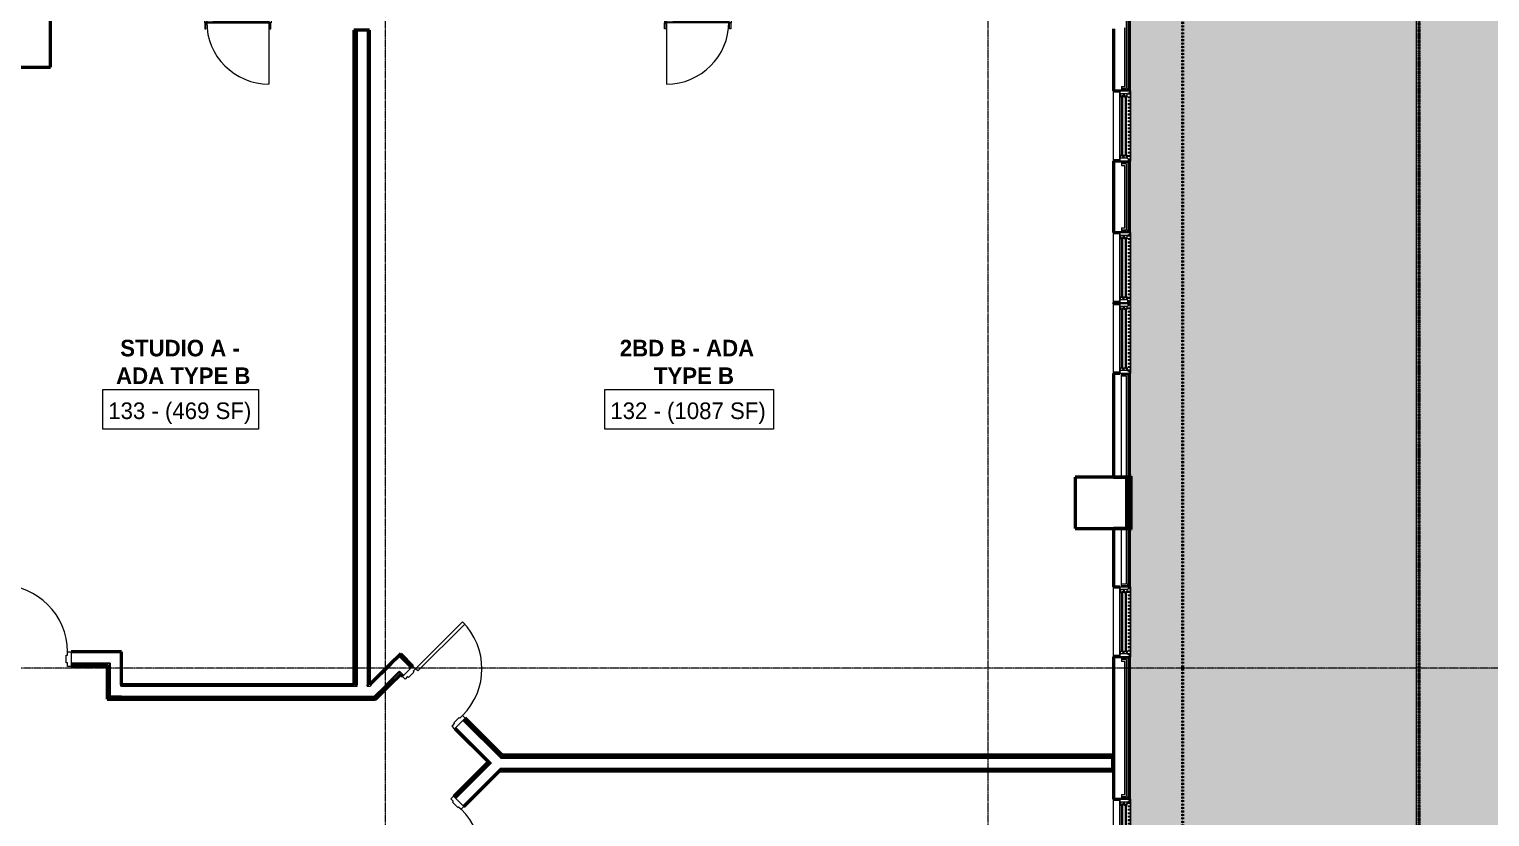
# Model space of a CAD drawing. Header units: inches. Extents: x -4235 to -464, y 9706 to 12463.
# Drawn here: x -2693 to -1901, y 10387 to 10814 of the extents above; entities that cross this region are included whole.
import ezdxf

# ---------------------------------------------------------------- set-up
doc = ezdxf.new("R2010")
doc.units = ezdxf.units.IN
doc.header["$MEASUREMENT"] = 0
for name, pattern in [('Dash 1_16_', [0.125, 0.0625, -0.0625]), ('Double Dash 3_8_', [1, 0.375, -0.125, 0.125, -0.125, 0.125, -0.125]), ('Grid Line 1_2_', [0.875, 0.5, -0.125, 0.125, -0.125])]:
    doc.linetypes.add(name, pattern=pattern)
for name, color, linetype, lineweight in [('0-1', 7, 'Continuous', 5), ('0-3', 250, 'Continuous', 9), ('A-AREA-IDEN', 2, 'Continuous', 9), ('A-DOOR-1', 250, 'Continuous', 9), ('A-DOOR-2', 130, 'Continuous', 20), ('A-DOOR-3', 31, 'Continuous', 9), ('A-DOOR-5', 31, 'Continuous', 20), ('A-DOOR-FRAM', 31, 'Continuous', 20), ('A-DOOR-FRAM-1', 130, 'Continuous', 20), ('A-DOOR-FRAM-2', 31, 'Continuous', 9), ('A-DOOR-GLAZ', 31, 'Continuous', 9), ('A-FLOR-1', 9, 'Continuous', 9), ('A-FLOR-4', 192, 'Continuous', 9), ('A-FLOR-PATT-1', 10, 'Continuous', 9), ('A-FLOR-PATT-2', 9, 'Continuous', 9), ('A-GENM', 5, 'Continuous', 9), ('A-GENM-3', 5, 'Continuous', 50), ('A-GLAZ-1', 151, 'Continuous', 9), ('A-GLAZ-2', 151, 'Continuous', 20), ('A-WALL', 113, 'Continuous', 13), ('A-WALL-3', 50, 'Continuous', 13), ('A-WALL-5', 113, 'Continuous', 50), ('A-WALL-6', 113, 'Continuous', 9), ('C-PROP-LINE', 91, 'Double Dash 3_8_', 50), ('C-PROP-LINE-1', 91, 'Dash 1_16_', 50), ('I-WALL-1', 7, 'Continuous', 50), ('S-GRID-1', 1, 'Grid Line 1_2_', 9)]:
    doc.layers.add(name, color=color, linetype=linetype, lineweight=lineweight)
doc.styles.add('Century Gothic', font='ufonts.com_century-gothic.ttf', dxfattribs={"height": 9})
doc.styles.add('Century Gothic_B', font='GOTHICB.TTF', dxfattribs={"height": 9})
pattern_1 = [(0, (0, 0), (15.36, 3.84), [1.267, -10.253, 1.267, -10.253, -61.44]), (0, (0, 0), (15.36, 3.84), [-23.04, 1.267, -21.773, 1.267, -10.253, -26.88]), (0, (0, 0), (15.36, 3.84), [-57.6, 1.267, -6.413, 1.267, -17.933]), (120, (5.76, 1.92), (-11.0055376, 11.3821502), [1.267, -10.253, 1.267, -10.253, -61.44]), (120, (5.76, 1.92), (-11.0055376, 11.3821502), [-23.04, 1.267, -21.773, 1.267, -10.253, -26.88]), (120, (5.76, 1.92), (-11.0055376, 11.3821502), [-57.6, 1.267, -6.413, 1.267, -17.933]), (240, (7.68, 9.6), (-4.3544624, -15.2221502), [1.267, -10.253, 1.267, -10.253, -61.44]), (240, (7.68, 9.6), (-4.3544624, -15.2221502), [-23.04, 1.267, -21.773, 1.267, -10.253, -26.88]), (240, (7.68, 9.6), (-4.3544624, -15.2221502), [-57.6, 1.267, -6.413, 1.267, -17.933])]

# ---------------------------------------------------------------- blocks, each defined once
blk = doc.blocks.new('CTR - 2nd Phase_rvt-1-BACKGROUND - 1ST FLOOR')
at = {"layer": 'A-FLOR-PATT-1'}
h = blk.add_hatch(dxfattribs=at)
h.set_pattern_fill('FP_2', color=256, style=0, pattern_type=2)
h.set_pattern_definition(pattern_1)
h.paths.add_polyline_path([(-1334.35, 9888.19), (-1334.35, 9974.19), (-1586.72, 9974.19), (-1586.72, 9916.4), (-1802.72, 9916.4), (-1802.72, 10050.99), (-1844.77, 10050.99), (-1844.77, 10822.49), (-1687.52, 10822.49), (-1687.52, 10934.19), (-1495.52, 10934.19), (-1495.52, 10822.49), (-1418.72, 10822.49), (-1418.72, 10934.19), (-1265.12, 10934.19), (-1265.12, 10822.49), (-1226.72, 10822.49), (-1226.72, 11276.29), (-1322.72, 11276.29), (-1322.72, 11164.59), (-1514.72, 11164.59), (-1514.72, 11276.29), (-1844.77, 11276.29), (-1844.77, 12089.69), (-1939.77, 12089.69), (-1939.77, 10007.59), (-1939.07, 10007.59), (-1939.07, 9891.19), (-1939.77, 9891.19), (-1939.77, 9888.19), (-1398.01, 9888.19)], flags=0)
h.paths.add_polyline_path([(-1255.52, 9903.13), (-626.72, 9921.96), (-626.72, 10470.89), (-674.91, 10470.89), (-674.91, 10281.39), (-806.72, 10281.39), (-806.72, 10050.99), (-1255.52, 10050.99), (-1255.52, 9923.39)], flags=0)
h.paths.add_polyline_path([(-751.71, 10518.64), (-626.72, 10518.64), (-626.72, 10816.49), (-674.91, 10816.49), (-674.91, 10628.09), (-751.71, 10628.09)], flags=0)
h.paths.add_polyline_path([(-747.2, 10864.24), (-626.72, 10864.24), (-626.72, 11258.15), (-674.91, 11258.15), (-674.91, 11069.5), (-751.71, 11069.5), (-751.71, 10864.24)], flags=0)
h.paths.add_polyline_path([(-751.71, 11305.65), (-626.72, 11305.65), (-626.72, 11576.94), (-751.71, 11576.94), (-751.71, 11575.49)], flags=0)
h.paths.add_polyline_path([(-750.62, 11624.44), (-626.72, 11624.44), (-626.72, 12089.69), (-806.72, 12089.69), (-806.72, 11820.25), (-674.91, 11820.25), (-674.91, 11628.25), (-751.71, 11628.25), (-751.71, 11624.44)], flags=0)
at = {"layer": 'A-FLOR-1'}
for p, q in [((-1941.22, 12089.69), (-1941.22, 10009.09)), ((-1939.77, 12089.69), (-1939.77, 10007.59))]:
    blk.add_line(p, q, dxfattribs=at)
blk = doc.blocks.new('HOLLOW METAL - UNIT DOOR-2191977-BACKGROUND - 1ST FLOOR')
at = {"layer": 'A-DOOR-1'}
blk.add_arc((18, -4.125), 36, 180, 270, dxfattribs=at)
at = {"layer": 'A-DOOR-2'}
for p, q in [((16.25, -4.125), (18, -4.125)), ((16.25, -40.125), (16.25, -4.125)), ((18, -4.125), (18, -40.125)), ((18, -40.125), (16.25, -40.125))]:
    blk.add_line(p, q, dxfattribs=at)
at = {"layer": 'A-DOOR-FRAM-1'}
for p, q in [((-20, 3.875), (-18, 3.875)), ((-20, -4.125), (-20, 3.875)), ((-18, 3.875), (-18, 1.9375)), ((-18, 1.9375), (-17.375, 1.9375)), ((-17.375, 1.9375), (-17.375, -2.1875)), ((17.375, 1.9375), (18, 1.9375)), ((17.375, -2.1875), (17.375, 1.9375)), ((18, 3.875), (20, 3.875)), ((18, 1.9375), (18, 3.875)), ((20, 3.875), (20, -4.125)), ((-18, -4.125), (-20, -4.125)), ((-18, -2.1875), (-18, -4.125)), ((-17.375, -2.1875), (-18, -2.1875)), ((18, -2.1875), (17.375, -2.1875)), ((18, -4.125), (18, -2.1875)), ((20, -4.125), (18, -4.125))]:
    blk.add_line(p, q, dxfattribs=at)
blk = doc.blocks.new('HOLLOW METAL - UNIT DOOR-2191978-BACKGROUND - 1ST FLOOR')
at = {"layer": 'A-DOOR-1'}
blk.add_arc((18, 4.125), 36, 90, 180, dxfattribs=at)
at = {"layer": 'A-DOOR-2'}
for p, q in [((18, 40.125), (16.25, 40.125)), ((16.25, 40.125), (16.25, 4.125)), ((18, 4.125), (18, 40.125)), ((16.25, 4.125), (18, 4.125))]:
    blk.add_line(p, q, dxfattribs=at)
at = {"layer": 'A-DOOR-FRAM-1'}
for p, q in [((-18, 4.125), (-20, 4.125)), ((-20, 4.125), (-20, -3.875)), ((-18, 2.1875), (-18, 4.125)), ((-17.375, 2.1875), (-18, 2.1875)), ((-17.375, -1.9375), (-17.375, 2.1875)), ((18, 2.1875), (17.375, 2.1875)), ((17.375, 2.1875), (17.375, -1.9375)), ((18, 4.125), (18, 2.1875)), ((20, 4.125), (18, 4.125)), ((20, -3.875), (20, 4.125)), ((-20, -3.875), (-18, -3.875)), ((-18, -3.875), (-18, -1.9375)), ((-18, -1.9375), (-17.375, -1.9375)), ((17.375, -1.9375), (18, -1.9375)), ((18, -1.9375), (18, -3.875)), ((18, -3.875), (20, -3.875))]:
    blk.add_line(p, q, dxfattribs=at)
blk = doc.blocks.new('CTR - 1st Phase - Common Walls_rvt-1-BACKGROUND - 1ST FLOOR')
at = {"layer": 'A-WALL-3'}
for p, q in [((-2516.75, 10813.24), (-2516.75, 10458.16)), ((-2516.12, 10813.24), (-2516.12, 10458.16)), ((-2515.62, 10813.24), (-2515.62, 10458.16)), ((-2510.12, 10813.24), (-2510.12, 10458.16)), ((-2509.5, 10813.24), (-2509.5, 10458.16)), ((-2643.97, 10475.54), (-2670.72, 10475.54)), ((-2643.97, 10475.54), (-2643.97, 10470.04)), ((-2496.58, 10469.53), (-2492.69, 10473.42)), ((-2492.69, 10473.42), (-2492.34, 10473.77)), ((-2486.5, 10467.23), (-2492.69, 10473.42)), ((-2492.34, 10473.77), (-2491.9, 10474.21)), ((-2486.15, 10467.58), (-2492.34, 10473.77)), ((-2485.71, 10468.03), (-2491.9, 10474.21)), ((-2649.47, 10470.04), (-2670.72, 10470.04)), ((-2649.97, 10469.54), (-2670.72, 10469.54)), ((-2650.6, 10468.91), (-2670.72, 10468.91)), ((-2650.6, 10468.91), (-2650.6, 10468.41)), ((-2650.6, 10468.41), (-2650.6, 10450.91)), ((-2649.97, 10469.54), (-2649.97, 10468.91)), ((-2649.97, 10468.91), (-2649.97, 10468.41)), ((-2649.97, 10468.41), (-2649.97, 10451.54)), ((-2649.47, 10470.04), (-2649.47, 10469.54)), ((-2649.47, 10469.54), (-2649.47, 10468.41)), ((-2649.47, 10468.41), (-2649.47, 10452.04)), ((-2643.97, 10470.04), (-2643.97, 10468.41)), ((-2643.97, 10468.41), (-2643.97, 10457.54)), ((-2507.95, 10458.16), (-2497.02, 10469.09)), ((-2500.17, 10458.16), (-2493.13, 10465.2)), ((-2499.46, 10458.16), (-2492.78, 10464.84)), ((-2498.58, 10458.16), (-2492.34, 10464.4)), ((-2497.02, 10469.09), (-2496.58, 10469.53)), ((-2493.13, 10465.2), (-2492.69, 10465.64)), ((-2492.78, 10464.84), (-2492.34, 10465.29)), ((-2492.34, 10465.29), (-2492.69, 10465.64)), ((-2492.69, 10465.64), (-2492.34, 10465.29)), ((-2491.9, 10464.84), (-2492.34, 10465.29)), ((-2492.34, 10465.29), (-2491.9, 10464.84)), ((-2492.34, 10464.4), (-2491.9, 10464.84)), ((-2490.39, 10463.34), (-2491.9, 10464.84)), ((-2643.35, 10457.54), (-2643.97, 10457.54)), ((-2643.35, 10457.54), (-2516.75, 10457.54)), ((-2516.75, 10457.54), (-2516.75, 10458.16)), ((-2516.12, 10457.54), (-2516.75, 10457.54)), ((-2516.75, 10457.54), (-2516.12, 10457.54)), ((-2516.12, 10457.54), (-2516.12, 10458.16)), ((-2515.62, 10457.54), (-2516.12, 10457.54)), ((-2516.12, 10457.54), (-2515.62, 10457.54)), ((-2515.62, 10457.54), (-2515.62, 10458.16)), ((-2510.12, 10457.54), (-2510.12, 10458.16)), ((-2509.5, 10457.54), (-2510.12, 10457.54)), ((-2510.12, 10457.54), (-2509.5, 10457.54)), ((-2509.5, 10457.54), (-2509.5, 10458.16)), ((-2509.5, 10457.54), (-2508.57, 10457.54)), ((-2507.95, 10458.16), (-2508.57, 10457.54)), ((-2500.79, 10457.54), (-2506.29, 10452.04)), ((-2499.46, 10458.16), (-2505.59, 10452.04)), ((-2498.58, 10458.16), (-2505.2, 10451.54)), ((-2500.17, 10458.16), (-2500.79, 10457.54)), ((-2649.97, 10450.91), (-2650.6, 10450.91)), ((-2649.47, 10451.54), (-2649.97, 10451.54)), ((-2643.35, 10450.91), (-2649.97, 10450.91)), ((-2643.97, 10452.04), (-2649.47, 10452.04)), ((-2643.35, 10451.54), (-2649.47, 10451.54)), ((-2643.35, 10452.04), (-2643.97, 10452.04)), ((-2643.35, 10452.04), (-2506.29, 10452.04)), ((-2643.35, 10451.54), (-2506.09, 10451.54)), ((-2643.35, 10450.91), (-2505.83, 10450.91)), ((-2505.59, 10452.04), (-2506.09, 10451.54)), ((-2505.2, 10451.54), (-2505.83, 10450.91)), ((-2437.1, 10419.41), (-2457.42, 10439.74)), ((-2443.64, 10416.58), (-2462.11, 10435.06)), ((-2437.56, 10418.29), (-2458.22, 10438.95)), ((-2437.36, 10418.79), (-2457.87, 10439.3)), ((-2462.9, 10397.32), (-2444.08, 10416.14)), ((-2443.64, 10416.58), (-2444.08, 10416.14)), ((-2443.19, 10416.14), (-2443.64, 10416.58)), ((-2443.64, 10416.58), (-2443.19, 10416.14)), ((-2443.19, 10416.14), (-2443.64, 10415.7)), ((-2442.84, 10415.79), (-2443.19, 10416.14)), ((-2443.19, 10416.14), (-2442.84, 10415.79)), ((-2436.86, 10418.29), (-2437.56, 10418.29)), ((-2436.47, 10418.79), (-2437.36, 10418.79)), ((-2435.26, 10418.29), (-2436.86, 10418.29)), ((-2435.76, 10418.79), (-2436.47, 10418.79)), ((-2105.82, 10419.41), (-2436.39, 10419.41)), ((-2105.82, 10418.79), (-2435.76, 10418.79)), ((-2105.82, 10418.29), (-2435.26, 10418.29)), ((-2462.46, 10396.87), (-2443.64, 10415.7)), ((-2462.11, 10396.52), (-2443.28, 10415.35)), ((-2458.22, 10392.63), (-2439.39, 10411.46)), ((-2442.84, 10415.79), (-2443.28, 10415.35)), ((-2438.95, 10411.9), (-2439.39, 10411.46)), ((-2438.69, 10412.16), (-2438.95, 10411.9)), ((-2438.69, 10412.16), (-2438.06, 10412.79)), ((-2437.8, 10412.16), (-2438.69, 10412.16)), ((-2437.18, 10412.79), (-2438.06, 10412.79)), ((-2105.82, 10412.16), (-2437.8, 10412.16)), ((-2105.82, 10412.79), (-2437.18, 10412.79))]:
    blk.add_line(p, q, dxfattribs=at)
at = {"layer": 'I-WALL-1'}
for p, q in [((-2508.87, 10813.24), (-2517.37, 10813.24)), ((-2517.37, 10813.24), (-2517.37, 10458.16)), ((-2508.87, 10458.16), (-2508.87, 10813.24)), ((-2643.35, 10476.16), (-2670.72, 10476.16)), ((-2643.35, 10475.54), (-2643.35, 10476.16)), ((-2643.35, 10468.41), (-2643.35, 10475.54)), ((-2492.34, 10474.66), (-2497.46, 10469.53)), ((-2491.98, 10475.01), (-2492.34, 10474.66)), ((-2485.36, 10468.38), (-2491.98, 10475.01)), ((-2670.72, 10468.41), (-2651.1, 10468.41)), ((-2651.1, 10468.41), (-2651.1, 10450.41)), ((-2643.35, 10458.16), (-2643.35, 10468.41)), ((-2497.46, 10469.53), (-2508.83, 10458.16)), ((-2497.87, 10458.16), (-2491.98, 10464.05)), ((-2491.98, 10464.05), (-2490.84, 10462.9)), ((-2517.37, 10458.16), (-2643.35, 10458.16)), ((-2508.83, 10458.16), (-2508.87, 10458.16)), ((-2505.12, 10450.91), (-2497.87, 10458.16)), ((-2651.1, 10450.41), (-2650.6, 10450.41)), ((-2650.6, 10450.41), (-2643.35, 10450.41)), ((-2643.35, 10450.41), (-2505.62, 10450.41)), ((-2505.62, 10450.41), (-2505.12, 10450.91)), ((-2437.01, 10420.04), (-2457.07, 10440.1)), ((-2462.55, 10434.62), (-2444.43, 10416.5)), ((-2444.43, 10416.5), (-2463.26, 10397.67)), ((-2105.82, 10420.04), (-2437.01, 10420.04)), ((-2105.82, 10411.54), (-2105.82, 10420.04)), ((-2457.78, 10392.19), (-2438.95, 10411.02)), ((-2438.95, 10411.02), (-2438.43, 10411.54)), ((-2438.43, 10411.54), (-2105.82, 10411.54))]:
    blk.add_line(p, q, dxfattribs=at)
at = {"layer": '0-3'}
for name, p, rotation in [('HOLLOW METAL - UNIT DOOR-2191977-BACKGROUND - 1ST FLOOR', (-2690.72, 10472.04), 180), ('HOLLOW METAL - UNIT DOOR-2191977-BACKGROUND - 1ST FLOOR', (-2474.13, 10451.32), 134.9999999999939), ('HOLLOW METAL - UNIT DOOR-2191978-BACKGROUND - 1ST FLOOR', (-2474.84, 10380.96), 225.0000000000003)]:
    blk.add_blockref(name, p, dxfattribs=dict(at, rotation=rotation))
blk = doc.blocks.new('Door-Inswing-Andersen-400_Series-Single - 3_ 0-1_8_ x 7_ 11 1_2_ - 1ST FLOOR-2896445-BACKGROUND - 1ST FLOOR')
at = {"layer": 'A-DOOR-3'}
blk.add_line((16.87, 0.53), (16.87, 34.28), dxfattribs=at)
blk.add_arc((16.87, 0.53), 33.75, 90, 180, dxfattribs=at)
at = {"layer": 'A-DOOR-5'}
for p, q in [((-16.87, -0.53), (-16.87, 0.53)), ((-16.87, 0.53), (-12.44, 0.53)), ((-13.19, 0.53), (-13.19, -0.78)), ((-13.19, 0.53), (-13.19, 0.47)), ((-13.19, 0.47), (-12.67, 0.47)), ((-12.67, 0.47), (-12.47, 0.22)), ((-12.47, 0.22), (-12.44, 0.03)), ((12.44, 0.53), (-12.44, 0.53)), ((-12.44, 0.03), (-12.44, -0.03)), ((16.87, 0.53), (12.44, 0.53)), ((12.47, 0.22), (12.44, 0.03)), ((12.44, 0.03), (12.44, -0.03)), ((12.67, 0.47), (12.47, 0.22)), ((13.19, 0.47), (12.67, 0.47)), ((13.19, 0.53), (13.19, -0.78)), ((13.19, 0.53), (13.19, 0.47)), ((16.87, -0.53), (16.87, 0.53)), ((-16.26, -0.54), (-16.87, -0.53)), ((-16.26, -1.19), (-16.26, -0.54)), ((-16.26, -1.19), (-12.44, -1.19)), ((-12.44, -0.03), (-13.19, -0.03)), ((-13.19, -0.78), (-12.44, -0.78)), ((-12.44, -0.87), (-12.47, -1.19)), ((-12.44, -0.78), (-12.44, -0.87)), ((12.44, -1.19), (-12.44, -1.19)), ((12.44, -0.03), (13.19, -0.03)), ((12.44, -0.78), (12.44, -0.87)), ((13.19, -0.78), (12.44, -0.78)), ((12.44, -0.87), (12.47, -1.19)), ((16.26, -1.19), (12.44, -1.19)), ((16.26, -0.54), (16.87, -0.53)), ((16.26, -1.19), (16.26, -0.54))]:
    blk.add_line(p, q, dxfattribs=at)
at = {"layer": 'A-DOOR-FRAM'}
for p, q in [((-18.06, -4.88), (-18.06, 1)), ((-17.69, 1), (-18.06, 1)), ((-18.06, 1), (-17.03, 1)), ((-18.06, 1), (-17.94, 1)), ((-17.31, 1), (17.31, 1)), ((-17.03, 1), (-17.03, -0.78)), ((17.03, 1), (17.03, -0.78)), ((18.06, 1), (17.03, 1)), ((17.94, 1), (18.06, 1)), ((18.06, -4.88), (18.06, 1)), ((-19.69, -3.56), (-18.06, -3.56)), ((-18.06, -5.22), (-18.06, -4.31)), ((-18.06, -4.88), (-17.03, -4.88)), ((18.06, -5.22), (-18.06, -5.22)), ((-17.03, -0.78), (-16.45, -0.78)), ((-16.69, -3.51), (-17.03, -3.75)), ((-17.03, -3.75), (-17.03, -4.88)), ((-16, -2.36), (-16.69, -2.51)), ((-16.69, -2.51), (-16.69, -3.51)), ((-16.45, -0.78), (-16.45, -1.22)), ((-16.45, -1.22), (-16, -1.22)), ((-16, -1.22), (-16, -2.36)), ((16.45, -1.22), (16, -1.22)), ((16, -1.22), (16, -2.36)), ((16, -2.36), (16.69, -2.51)), ((16.45, -0.78), (16.45, -1.22)), ((17.03, -0.78), (16.45, -0.78)), ((16.69, -2.51), (16.69, -3.51)), ((16.69, -3.51), (17.03, -3.75)), ((17.03, -3.75), (17.03, -4.88)), ((18.06, -4.88), (17.03, -4.88)), ((19.69, -3.56), (18.06, -3.56)), ((18.06, -4.31), (18.06, -5.22))]:
    blk.add_line(p, q, dxfattribs=at)
at = {"layer": 'A-DOOR-FRAM-2'}
for p, q in [((-17.94, 4.31), (-17.31, 4.31)), ((-17.94, 1), (-17.94, 4.31)), ((-17.31, 1), (-17.94, 1)), ((-17.31, 4.31), (-17.31, 1)), ((17.31, 4.31), (17.94, 4.31)), ((17.31, 1), (17.31, 4.31)), ((17.94, 1), (17.31, 1)), ((17.94, 4.31), (17.94, 1))]:
    blk.add_line(p, q, dxfattribs=at)
at = {"layer": 'A-DOOR-GLAZ'}
for p, q in [((-13.19, -0.19), (-12.44, -0.19)), ((-12.44, -0.63), (-13.19, -0.63)), ((-12.98, -0.63), (-12.98, -0.19)), ((12.44, -0.03), (-12.44, -0.03)), ((12.44, -0.19), (-12.44, -0.19)), ((12.44, -0.63), (-12.44, -0.63)), ((12.44, -0.78), (-12.44, -0.78)), ((13.19, -0.19), (12.44, -0.19)), ((12.44, -0.63), (13.19, -0.63)), ((12.98, -0.63), (12.98, -0.19))]:
    blk.add_line(p, q, dxfattribs=at)
blk = doc.blocks.new('Door-Inswing-Andersen-400_Series-Single - 3_ 0-1_8_ x 7_ 11 1_2_ - 1ST FLOOR-2896373-BACKGROUND - 1ST FLOOR')
at = {"layer": 'A-DOOR-3'}
blk.add_line((16.87, -0.53), (16.87, -34.28), dxfattribs=at)
blk.add_arc((16.87, -0.53), 33.75, 180, 270, dxfattribs=at)
at = {"layer": 'A-DOOR-5'}
for p, q in [((-16.26, 0.54), (-16.87, 0.53)), ((-16.87, 0.53), (-16.87, -0.53)), ((-16.26, 1.19), (-16.26, 0.54)), ((-16.26, 1.19), (-12.44, 1.19)), ((-13.19, 0.78), (-12.44, 0.78)), ((-13.19, -0.53), (-13.19, 0.78)), ((-12.44, 0.03), (-13.19, 0.03)), ((-12.44, 0.87), (-12.47, 1.19)), ((12.44, 1.19), (-12.44, 1.19)), ((-12.44, 0.78), (-12.44, 0.87)), ((-12.44, -0.03), (-12.44, 0.03)), ((16.26, 1.19), (12.44, 1.19)), ((12.44, 0.87), (12.47, 1.19)), ((12.44, 0.78), (12.44, 0.87)), ((13.19, 0.78), (12.44, 0.78)), ((12.44, 0.03), (13.19, 0.03)), ((12.44, -0.03), (12.44, 0.03)), ((13.19, -0.53), (13.19, 0.78)), ((16.26, 1.19), (16.26, 0.54)), ((16.26, 0.54), (16.87, 0.53)), ((16.87, 0.53), (16.87, -0.53)), ((-16.87, -0.53), (-12.44, -0.53)), ((-13.19, -0.47), (-12.67, -0.47)), ((-13.19, -0.53), (-13.19, -0.47)), ((-12.67, -0.47), (-12.47, -0.22)), ((-12.47, -0.22), (-12.44, -0.03)), ((12.44, -0.53), (-12.44, -0.53)), ((12.47, -0.22), (12.44, -0.03)), ((16.87, -0.53), (12.44, -0.53)), ((12.67, -0.47), (12.47, -0.22)), ((13.19, -0.47), (12.67, -0.47)), ((13.19, -0.53), (13.19, -0.47))]:
    blk.add_line(p, q, dxfattribs=at)
at = {"layer": 'A-DOOR-FRAM'}
for p, q in [((-19.69, 3.56), (-18.06, 3.56)), ((18.06, 5.22), (-18.06, 5.22)), ((-18.06, 5.22), (-18.06, 4.31)), ((-18.06, 4.87), (-18.06, -1)), ((-18.06, 4.87), (-17.03, 4.87)), ((-17.03, 3.75), (-17.03, 4.87)), ((-16.69, 3.51), (-17.03, 3.75)), ((-17.03, 0.78), (-16.45, 0.78)), ((-17.03, -1), (-17.03, 0.78)), ((-16.69, 2.51), (-16.69, 3.51)), ((-16, 2.36), (-16.69, 2.51)), ((-16.45, 0.78), (-16.45, 1.22)), ((-16.45, 1.22), (-16, 1.22)), ((-16, 1.22), (-16, 2.36)), ((16, 2.36), (16.69, 2.51)), ((16, 1.22), (16, 2.36)), ((16.45, 1.22), (16, 1.22)), ((16.45, 0.78), (16.45, 1.22)), ((17.03, 0.78), (16.45, 0.78)), ((16.69, 3.51), (17.03, 3.75)), ((16.69, 2.51), (16.69, 3.51)), ((17.03, 3.75), (17.03, 4.87)), ((18.06, 4.87), (17.03, 4.87)), ((17.03, -1), (17.03, 0.78)), ((18.06, 4.31), (18.06, 5.22)), ((18.06, 4.87), (18.06, -1)), ((19.69, 3.56), (18.06, 3.56)), ((-17.69, -1), (-18.06, -1)), ((-18.06, -1), (-17.03, -1)), ((-18.06, -1), (-17.94, -1)), ((-17.31, -1), (17.31, -1)), ((18.06, -1), (17.03, -1)), ((17.94, -1), (18.06, -1))]:
    blk.add_line(p, q, dxfattribs=at)
at = {"layer": 'A-DOOR-FRAM-2'}
for p, q in [((-17.31, -1), (-17.94, -1)), ((-17.94, -1), (-17.94, -4.31)), ((-17.94, -4.31), (-17.31, -4.31)), ((-17.31, -4.31), (-17.31, -1)), ((17.94, -1), (17.31, -1)), ((17.31, -1), (17.31, -4.31)), ((17.31, -4.31), (17.94, -4.31)), ((17.94, -4.31), (17.94, -1))]:
    blk.add_line(p, q, dxfattribs=at)
at = {"layer": 'A-DOOR-GLAZ'}
for p, q in [((-12.44, 0.62), (-13.19, 0.62)), ((-13.19, 0.19), (-12.44, 0.19)), ((-12.98, 0.62), (-12.98, 0.19)), ((12.44, 0.78), (-12.44, 0.78)), ((12.44, 0.62), (-12.44, 0.62)), ((12.44, 0.19), (-12.44, 0.19)), ((12.44, 0.03), (-12.44, 0.03)), ((12.44, 0.62), (13.19, 0.62)), ((13.19, 0.19), (12.44, 0.19)), ((12.98, 0.62), (12.98, 0.19))]:
    blk.add_line(p, q, dxfattribs=at)
blk = doc.blocks.new('Window-Double_Hung-Andersen-400_Series-Tilt_Wash - DOUBLE HUNG - COTTAGE - 1ST FLOOR-2889437-BACKGROUND - 1ST FLOOR')
at = {"layer": 'A-GLAZ-1'}
for p, q in [((-18.95, 4.31), (18.95, 4.31)), ((-18.95, 0.94), (-18.95, 4.31)), ((18.95, 0.94), (-18.95, 0.94)), ((-18.32, 0.94), (-18.32, 4.31)), ((18.32, 0.94), (18.32, 4.31)), ((18.95, 4.31), (18.95, 0.94)), ((-16.29, -0.31), (-15.7, -0.31)), ((-16.29, -0.69), (-15.7, -0.69)), ((-16.29, -2.25), (-15.7, -2.25)), ((-16.29, -2.63), (-15.7, -2.63)), ((-15.82, -0.69), (-15.82, -0.31)), ((-15.82, -2.63), (-15.82, -2.25)), ((-15.7, -0.19), (15.7, -0.19)), ((-15.7, -0.31), (15.7, -0.31)), ((-15.7, -0.69), (15.7, -0.69)), ((-15.7, -0.81), (15.7, -0.81)), ((-15.7, -2.13), (15.7, -2.13)), ((-15.7, -2.25), (15.7, -2.25)), ((-15.7, -2.63), (15.7, -2.63)), ((-15.7, -2.75), (15.7, -2.75)), ((16.29, -0.31), (15.7, -0.31)), ((16.29, -0.69), (15.7, -0.69)), ((16.29, -2.25), (15.7, -2.25)), ((16.29, -2.63), (15.7, -2.63)), ((15.82, -0.69), (15.82, -0.31)), ((15.82, -2.63), (15.82, -2.25))]:
    blk.add_line(p, q, dxfattribs=at)
at = {"layer": 'A-GLAZ-2'}
for p, q in [((-19.01, 0.94), (19.01, 0.94)), ((-19.01, -4.94), (-19.01, 0.94)), ((-17.67, 0.66), (-18, 0.94)), ((-17.67, 0.66), (-17.67, 0.44)), ((-17.67, 0.44), (-15.86, 0.44)), ((-17.42, -2.87), (-17.42, 0.44)), ((-15.86, 0.44), (-15.7, -0.19)), ((15.86, 0.44), (15.7, -0.19)), ((17.67, 0.44), (15.86, 0.44)), ((17.42, -2.87), (17.42, 0.44)), ((17.67, 0.66), (18, 0.94)), ((17.67, 0.66), (17.67, 0.44)), ((19.01, 0.94), (19.01, -4.94)), ((-19.01, -3.56), (-20.51, -3.56)), ((19.01, -4.94), (-19.01, -4.94)), ((-18.2, -4.13), (-17.92, -4.13)), ((-18.2, -4.94), (-18.2, -4.13)), ((-17.92, -4.13), (-17.61, -3.31)), ((-17.61, -3.31), (-17.14, -3.31)), ((-17.42, -0.94), (-16.57, -0.94)), ((-17.42, -1.5), (-15.86, -1.5)), ((-17.42, -2.87), (-16.57, -2.87)), ((-17.14, -3.31), (-17.14, -2.87)), ((-16.57, -0.81), (-16.57, -1.16)), ((-15.7, -0.81), (-16.57, -0.81)), ((-15.86, -1.16), (-16.57, -1.16)), ((-16.57, -2.75), (-16.57, -3.09)), ((-15.7, -2.75), (-16.57, -2.75)), ((-15.86, -3.09), (-16.57, -3.09)), ((-16.29, -0.81), (-16.29, -0.19)), ((-15.7, -0.19), (-16.29, -0.19)), ((-16.29, -2.75), (-16.29, -2.13)), ((-15.7, -2.13), (-16.29, -2.13)), ((-15.86, -1.16), (-15.7, -0.81)), ((-15.86, -1.5), (-15.7, -2.13)), ((-15.86, -3.09), (-15.7, -2.75)), ((15.7, -0.19), (16.29, -0.19)), ((15.86, -1.16), (15.7, -0.81)), ((15.7, -0.81), (16.57, -0.81)), ((15.86, -1.5), (15.7, -2.13)), ((15.7, -2.13), (16.29, -2.13)), ((15.86, -3.09), (15.7, -2.75)), ((15.7, -2.75), (16.57, -2.75)), ((15.86, -1.16), (16.57, -1.16)), ((17.42, -1.5), (15.86, -1.5)), ((15.86, -3.09), (16.57, -3.09)), ((16.29, -0.81), (16.29, -0.19)), ((16.29, -2.75), (16.29, -2.13)), ((16.57, -0.81), (16.57, -1.16)), ((17.42, -0.94), (16.57, -0.94)), ((16.57, -2.75), (16.57, -3.09)), ((17.42, -2.87), (16.57, -2.87)), ((17.14, -3.31), (17.14, -2.87)), ((17.61, -3.31), (17.14, -3.31)), ((17.92, -4.13), (17.61, -3.31)), ((18.2, -4.13), (17.92, -4.13)), ((18.2, -4.94), (18.2, -4.13)), ((19.01, -3.56), (20.51, -3.56))]:
    blk.add_line(p, q, dxfattribs=at)
blk = doc.blocks.new('V-Series_EWC4_SPVU_RFA_2015 - 1ST FLOOR-2484708-BACKGROUND - 1ST FLOOR')
at = {"layer": 'A-GENM-3'}
for p, q in [((-3131.77, 12090.69), (-3132.33, 12090.69)), ((-3132.33, 12090.69), (-3132.33, 12089.69)), ((-3132.33, 12089.69), (-3131.77, 12089.69)), ((-3103.89, 12090.69), (-3131.77, 12090.69)), ((-3131.77, 12090.69), (-3131.77, 12089.69)), ((-3131.77, 12089.69), (-3131.77, 12090.69)), ((-3131.77, 12089.69), (-3103.89, 12089.69)), ((-3131.77, 12089.69), (-3131.77, 12060.25)), ((-3131.33, 12089.69), (-3131.77, 12089.69)), ((-3131.33, 12088.69), (-3131.33, 12089.69)), ((-3128.53, 12088.69), (-3131.33, 12088.69)), ((-3128.03, 12089.69), (-3128.53, 12089.69)), ((-3128.53, 12089.69), (-3128.53, 12088.69)), ((-3128.03, 12088.69), (-3128.03, 12089.69)), ((-3125.05, 12088.69), (-3128.03, 12088.69)), ((-3124.55, 12089.69), (-3125.05, 12089.69)), ((-3125.05, 12089.69), (-3125.05, 12088.69)), ((-3124.55, 12088.69), (-3124.55, 12089.69)), ((-3121.57, 12088.69), (-3124.55, 12088.69)), ((-3121.07, 12089.69), (-3121.57, 12089.69)), ((-3121.57, 12089.69), (-3121.57, 12088.69)), ((-3121.07, 12088.69), (-3121.07, 12089.69)), ((-3118.08, 12088.69), (-3121.07, 12088.69)), ((-3117.58, 12089.69), (-3118.08, 12089.69)), ((-3118.08, 12089.69), (-3118.08, 12088.69)), ((-3117.58, 12088.69), (-3117.58, 12089.69)), ((-3114.6, 12088.69), (-3117.58, 12088.69)), ((-3114.1, 12089.69), (-3114.6, 12089.69)), ((-3114.6, 12089.69), (-3114.6, 12088.69)), ((-3114.1, 12088.69), (-3114.1, 12089.69)), ((-3111.11, 12088.69), (-3114.1, 12088.69)), ((-3110.61, 12089.69), (-3111.11, 12089.69)), ((-3111.11, 12089.69), (-3111.11, 12088.69)), ((-3110.61, 12088.69), (-3110.61, 12089.69)), ((-3107.63, 12088.69), (-3110.61, 12088.69)), ((-3107.13, 12089.69), (-3107.63, 12089.69)), ((-3107.63, 12089.69), (-3107.63, 12088.69)), ((-3107.13, 12088.69), (-3107.13, 12089.69)), ((-3104.33, 12088.69), (-3107.13, 12088.69)), ((-3103.89, 12089.69), (-3104.33, 12089.69)), ((-3104.33, 12089.69), (-3104.33, 12088.69)), ((-3103.89, 12089.69), (-3103.89, 12090.69)), ((-3103.33, 12090.69), (-3103.89, 12090.69)), ((-3103.89, 12090.69), (-3103.89, 12089.69)), ((-3103.89, 12089.69), (-3103.33, 12089.69)), ((-3103.89, 12060.25), (-3103.89, 12089.69)), ((-3103.33, 12089.69), (-3103.33, 12090.69)), ((-3131.77, 12060.25), (-3103.89, 12060.25))]:
    blk.add_line(p, q, dxfattribs=at)
blk = doc.blocks.new('Family - ___-2657144-BACKGROUND - 1ST FLOOR')
at = {"layer": 'C-PROP-LINE'}
blk.add_line((-1939.77, 12268.69), (-1939.77, 9828.62), dxfattribs=at)
blk = doc.blocks.new('Family - ___-2835860-BACKGROUND - 1ST FLOOR')
at = {"layer": 'C-PROP-LINE-1'}
blk.add_line((-2067.92, 9980.19), (-2067.92, 10851.39), dxfattribs=at)
blk = doc.blocks.new('Family - ___-2835903-BACKGROUND - 1ST FLOOR')
at = {"layer": 'C-PROP-LINE-1'}
blk.add_line((-2096.82, 10009.09), (-2096.82, 10822.49), dxfattribs=at)
blk = doc.blocks.new('Family - ___-2835932-BACKGROUND - 1ST FLOOR')
at = {"layer": 'C-PROP-LINE-1'}
blk.add_line((-2067.92, 9980.19), (-2067.92, 10851.39), dxfattribs=at)

msp = doc.modelspace()

# ---------------------------------------------------------------- linework, layer by layer
at = {"layer": 'A-AREA-IDEN', "flags": 128}
for points in [[(-2653.59, 10618.32), (-2569.09, 10618.32), (-2569.09, 10596.83), (-2653.59, 10596.83)], [(-2381.31, 10618.32), (-2289.82, 10618.32), (-2289.82, 10596.83), (-2381.31, 10596.83)]]:
    msp.add_lwpolyline(points, close=True, dxfattribs=at)
at = {"layer": 'A-WALL'}
for p, q in [((-2097.57, 10780.96), (-2097.57, 10821.74)), ((-2101.14, 10780.96), (-2097.57, 10780.96)), ((-2101.14, 10780.21), (-2101.14, 10780.96)), ((-2101.14, 10665.01), (-2101.14, 10665.39)), ((-2101.14, 10472.64), (-2101.14, 10473.39)), ((-2097.57, 10472.64), (-2101.14, 10472.64)), ((-2097.57, 10396.96), (-2097.57, 10472.64)), ((-2101.14, 10396.96), (-2097.57, 10396.96)), ((-2101.14, 10396.21), (-2101.14, 10396.96))]:
    msp.add_line(p, q, dxfattribs=at)
at = {"layer": 'A-WALL-5'}
for p, q in [((-2096.82, 10780.21), (-2096.82, 10822.49)), ((-2105.45, 10813.86), (-2105.45, 10780.21)), ((-2105.45, 10780.21), (-2102.07, 10780.21)), ((-2102.07, 10742.19), (-2105.45, 10742.19)), ((-2105.45, 10742.19), (-2105.45, 10703.41)), ((-2096.82, 10703.41), (-2096.82, 10742.19)), ((-2105.45, 10703.41), (-2102.07, 10703.41)), ((-2102.07, 10665.39), (-2105.45, 10665.39)), ((-2105.45, 10665.39), (-2105.45, 10665.01)), ((-2105.45, 10665.01), (-2102.07, 10665.01)), ((-2096.82, 10665.01), (-2096.82, 10665.39)), ((-2102.07, 10626.99), (-2105.45, 10626.99)), ((-2105.45, 10626.99), (-2105.45, 10570.86)), ((-2096.82, 10511.41), (-2096.82, 10626.99)), ((-2105.45, 10570.86), (-2098.32, 10570.86)), ((-2098.32, 10570.86), (-2098.32, 10542.99)), ((-2098.32, 10542.99), (-2105.45, 10542.99)), ((-2105.45, 10542.99), (-2105.45, 10511.41)), ((-2105.45, 10511.41), (-2102.07, 10511.41)), ((-2102.07, 10473.39), (-2105.45, 10473.39)), ((-2105.45, 10473.39), (-2105.45, 10396.21)), ((-2096.82, 10396.21), (-2096.82, 10473.39)), ((-2105.45, 10396.21), (-2102.07, 10396.21))]:
    msp.add_line(p, q, dxfattribs=at)
at = {"layer": 'A-WALL-6'}
for p, q in [((-2098.32, 10781.71), (-2098.32, 10819.99)), ((-2104.82, 10813.86), (-2104.82, 10780.84)), ((-2099.32, 10782.71), (-2099.32, 10814.49)), ((-2105.45, 10780.15), (-2105.45, 10780.21)), ((-2104.82, 10780.84), (-2101.14, 10780.84)), ((-2101.14, 10782.71), (-2101.14, 10780.96)), ((-2101.14, 10782.71), (-2099.32, 10782.71)), ((-2101.14, 10781.71), (-2098.32, 10781.71)), ((-2105.45, 10742.19), (-2105.45, 10742.25)), ((-2104.82, 10741.57), (-2104.82, 10704.04)), ((-2101.14, 10741.57), (-2104.82, 10741.57)), ((-2101.14, 10742.19), (-2101.14, 10739.69)), ((-2097.57, 10741.44), (-2101.14, 10741.44)), ((-2098.32, 10740.69), (-2101.14, 10740.69)), ((-2098.32, 10704.91), (-2098.32, 10740.69)), ((-2097.57, 10704.16), (-2097.57, 10741.44)), ((-2099.32, 10739.69), (-2101.14, 10739.69)), ((-2099.32, 10705.91), (-2099.32, 10739.69)), ((-2105.45, 10703.35), (-2105.45, 10703.41)), ((-2104.82, 10704.04), (-2101.14, 10704.04)), ((-2101.14, 10705.91), (-2101.14, 10703.41)), ((-2101.14, 10705.91), (-2099.32, 10705.91)), ((-2101.14, 10704.91), (-2098.32, 10704.91)), ((-2101.14, 10704.16), (-2097.57, 10704.16)), ((-2105.45, 10665.39), (-2105.45, 10665.45)), ((-2105.45, 10664.95), (-2105.45, 10665.01)), ((-2105.45, 10626.99), (-2105.45, 10627.05)), ((-2101.14, 10570.86), (-2101.14, 10626.99)), ((-2097.57, 10626.24), (-2101.14, 10626.24)), ((-2098.32, 10625.49), (-2101.14, 10625.49)), ((-2098.32, 10570.86), (-2098.32, 10625.49)), ((-2097.57, 10512.16), (-2097.57, 10626.24)), ((-2101.14, 10511.41), (-2101.14, 10542.99)), ((-2098.32, 10512.91), (-2098.32, 10542.99)), ((-2105.45, 10511.35), (-2105.45, 10511.41)), ((-2101.14, 10512.91), (-2098.32, 10512.91)), ((-2101.14, 10512.16), (-2097.57, 10512.16)), ((-2105.45, 10473.39), (-2105.45, 10473.45)), ((-2104.82, 10472.77), (-2104.82, 10396.84)), ((-2101.14, 10472.77), (-2104.82, 10472.77)), ((-2101.14, 10472.64), (-2101.14, 10470.89)), ((-2098.32, 10471.89), (-2101.14, 10471.89)), ((-2098.32, 10397.71), (-2098.32, 10471.89)), ((-2099.32, 10470.89), (-2101.14, 10470.89)), ((-2099.32, 10398.71), (-2099.32, 10470.89)), ((-2105.45, 10396.15), (-2105.45, 10396.21)), ((-2104.82, 10396.84), (-2101.14, 10396.84)), ((-2101.14, 10398.71), (-2101.14, 10396.96)), ((-2101.14, 10398.71), (-2099.32, 10398.71)), ((-2101.14, 10397.71), (-2098.32, 10397.71))]:
    msp.add_line(p, q, dxfattribs=at)
at = {"layer": 'S-GRID-1'}
for p, q in [((-2500.32, 9836.18), (-2500.32, 12413.74)), ((-2173.32, 9836.18), (-2173.32, 12413.74))]:
    msp.add_line(p, q, dxfattribs=at)

# ---------------------------------------------------------------- block references
at = {"layer": '0-1'}
for name in ['CTR - 2nd Phase_rvt-1-BACKGROUND - 1ST FLOOR', 'CTR - 1st Phase - Common Walls_rvt-1-BACKGROUND - 1ST FLOOR']:
    msp.add_blockref(name, (0, 0), dxfattribs=at)
at = {"layer": 'A-DOOR-3'}
msp.add_blockref('Door-Inswing-Andersen-400_Series-Single - 3_ 0-1_8_ x 7_ 11 1_2_ - 1ST FLOOR-2896373-BACKGROUND - 1ST FLOOR', (-2580.32, 10818.18), dxfattribs=at)
at = {"layer": 'A-DOOR-3', "rotation": 180}
msp.add_blockref('Door-Inswing-Andersen-400_Series-Single - 3_ 0-1_8_ x 7_ 11 1_2_ - 1ST FLOOR-2896445-BACKGROUND - 1ST FLOOR', (-2330.91, 10818.18), dxfattribs=at)
at = {"layer": 'A-GENM'}
msp.add_blockref('V-Series_EWC4_SPVU_RFA_2015 - 1ST FLOOR-2484708-BACKGROUND - 1ST FLOOR', (422.05, -1267.2), dxfattribs=at)
at = {"layer": 'A-GENM', "rotation": 269.9999999999999}
msp.add_blockref('V-Series_EWC4_SPVU_RFA_2015 - 1ST FLOOR-2484708-BACKGROUND - 1ST FLOOR', (-14186.51, 7439.1), dxfattribs=at)
at = {"layer": 'A-GLAZ-1', "rotation": 89.99999999999882}
for p in [(-2101.14, 10761.2), (-2101.14, 10684.4), (-2101.14, 10646), (-2101.14, 10492.4), (-2101.14, 10377.2)]:
    msp.add_blockref('Window-Double_Hung-Andersen-400_Series-Tilt_Wash - DOUBLE HUNG - COTTAGE - 1ST FLOOR-2889437-BACKGROUND - 1ST FLOOR', p, dxfattribs=at)
at = {"layer": 'C-PROP-LINE-1'}
for name in ['Family - ___-2835860-BACKGROUND - 1ST FLOOR', 'Family - ___-2835932-BACKGROUND - 1ST FLOOR', 'Family - ___-2835903-BACKGROUND - 1ST FLOOR']:
    msp.add_blockref(name, (0, 0), dxfattribs=at)

# ---------------------------------------------------------------- texts
at = {"layer": 'A-AREA-IDEN', "char_height": 9, "attachment_point": 1}
for s, insert, width, style in [('STUDIO A -', (-2644.09, 10645.3), 79.083, 'Century Gothic_B'), ('2BD B - ADA', (-2373.19, 10645.3), 90.9, 'Century Gothic_B'), ('ADA TYPE B', (-2646.34, 10630.3), 84.537, 'Century Gothic_B'), ('TYPE B', (-2354.69, 10630.3), 46.359, 'Century Gothic_B'), ('133 - (469 SF)', (-2650.59, 10611.32), 94.839, 'Century Gothic'), ('132 - (1087 SF)', (-2378.31, 10611.32), 103.323, 'Century Gothic')]:
    msp.add_mtext(s, dxfattribs=dict(at, insert=insert, width=width, style=style))

# ---------------------------------------------------------------- next in the draw order: hatches: boundary and pattern name
at = {"layer": 'A-FLOR-PATT-2'}
h = msp.add_hatch(dxfattribs=at)
h.set_pattern_fill('FP_2', color=256, style=0, pattern_type=2)
h.set_pattern_definition(pattern_1)
h.paths.add_polyline_path([(-1941.32, 10011.59), (-1941.32, 10819.99), (-2096.82, 10819.99), (-2096.82, 10780.21), (-2096.2, 10780.21), (-2096.2, 10742.19), (-2096.82, 10742.19), (-2096.82, 10703.41), (-2096.2, 10703.41), (-2096.2, 10665.39), (-2096.82, 10665.39), (-2096.82, 10665.01), (-2096.2, 10665.01), (-2096.2, 10626.99), (-2096.82, 10626.99), (-2096.82, 10571.43), (-2095.82, 10571.43), (-2095.82, 10542.43), (-2096.82, 10542.43), (-2096.82, 10511.41), (-2096.2, 10511.41), (-2096.2, 10473.39), (-2096.82, 10473.39), (-2096.82, 10396.21), (-2096.2, 10396.21), (-2096.2, 10358.19), (-2096.82, 10358.19), (-2096.82, 10357.81), (-2096.2, 10357.81), (-2096.2, 10319.79), (-2096.82, 10319.79), (-2096.82, 10290.15), (-2095.82, 10290.15), (-2095.82, 10261.15), (-2096.82, 10261.15), (-2096.82, 10204.21), (-2096.2, 10204.21), (-2096.2, 10166.19), (-2096.82, 10166.19), (-2096.82, 10165.81), (-2096.2, 10165.81), (-2096.2, 10127.79), (-2096.82, 10127.79), (-2096.82, 10127.41), (-2096.2, 10127.41), (-2096.2, 10089.39), (-2096.82, 10089.39), (-2096.82, 10011.59), (-1958.62, 10011.59)], flags=0)

# ---------------------------------------------------------------- next in the draw order: linework, layer by layer
at = {"layer": 'A-FLOR-4'}
msp.add_line((-1941.32, 12089.69), (-1941.32, 9889.69), dxfattribs=at)
at = {"layer": 'S-GRID-1'}
msp.add_line((-464.45, 10467.19), (-4185.7, 10467.19), dxfattribs=at)

# ---------------------------------------------------------------- next in the draw order: block references
at = {"layer": 'C-PROP-LINE'}
msp.add_blockref('Family - ___-2657144-BACKGROUND - 1ST FLOOR', (0, 0), dxfattribs=at)

doc.saveas('drawing.dxf')
